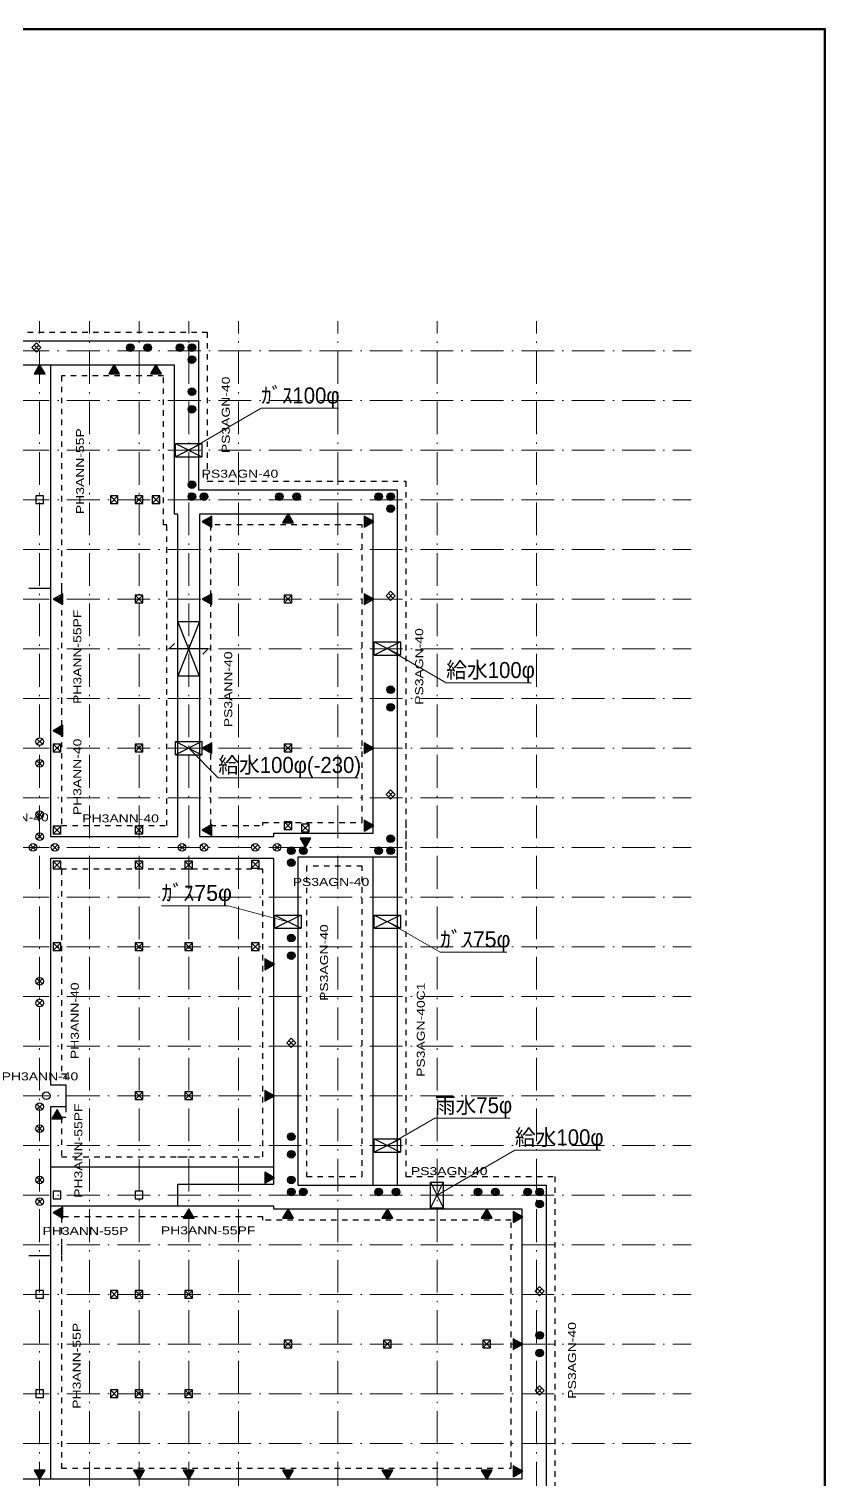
# Model space of a CAD drawing. Units: millimetres at full size, sheet at 1:50. Extents: x -14288 to 14412, y -10089 to 9986.
# Drawn here: x 7121 to 14412, y -3307 to 9986 of the extents above; entities that cross this region are included whole.
import ezdxf
from ezdxf.enums import TextEntityAlignment as Align

# ---------------------------------------------------------------- set-up
doc = ezdxf.new("R2010")
doc.units = ezdxf.units.MM
doc.header["$LTSCALE"] = 50
doc.linetypes.add('DASHED_DOTTED', pattern=[9.25, 6, -1.5, 0.25, -1.5])
doc.linetypes.add('USER2', pattern=[4, 1, -1, 1, -1])
for name, color, linetype, lineweight in [('2-1_スリーブ(ガス)', 84, 'Continuous', 30), ('2-2_スリーブ(給排水)', 1, 'Continuous', 30), ('2-8_図枠', 251, 'Continuous', 50), ('2-C_基礎躯体(最終伏図)', 251, 'Continuous', 30), ('3-0_文字(スリーブ)', 230, 'Continuous', 18), ('F-0', 9, 'DASHED_DOTTED', 18)]:
    doc.layers.add(name, color=color, linetype=linetype, lineweight=lineweight)
doc.styles.add('bigfont', font='')
doc.styles.add('HGｺﾞｼｯｸM', font='')
doc.styles.get('bigfont').set_extended_font_data('bigfont')
doc.styles.get('HGｺﾞｼｯｸM').set_extended_font_data('HGｺﾞｼｯｸM')

msp = doc.modelspace()

# ---------------------------------------------------------------- linework, layer by layer
at = {"layer": '2-1_スリーブ(ガス)'}
for p, q in [((8463.54, 6187.6), (8703.54, 6067.6)), ((8463.54, 6187.6), (8703.54, 6187.6)), ((8463.54, 6067.6), (8463.54, 6187.6)), ((8703.54, 6187.6), (8463.54, 6067.6)), ((8703.54, 6187.6), (8703.54, 6067.6)), ((8463.54, 6067.6), (8703.54, 6067.6)), ((9373.54, 1867.6), (9613.54, 1867.6)), ((9373.54, 1867.6), (9613.54, 1747.6)), ((9373.54, 1747.6), (9373.54, 1867.6)), ((9613.54, 1867.6), (9373.54, 1747.6)), ((9613.54, 1867.6), (9613.54, 1747.6)), ((10283.54, 1867.6), (10523.54, 1747.6)), ((10523.54, 1867.6), (10523.54, 1747.6)), ((9373.54, 1747.6), (9613.54, 1747.6))]:
    msp.add_line(p, q, dxfattribs=at)
for points in [[(10523.54, 1867.6), (10283.54, 1747.6), (10523.54, 1747.6)], [(10283.54, 1747.6), (10283.54, 1867.6), (10523.54, 1867.6)]]:
    msp.add_lwpolyline(points, dxfattribs=at)
at = {"layer": '2-2_スリーブ(給排水)'}
for p, q in [((10283.54, 4370.1), (10523.54, 4250.1)), ((10523.54, 4370.1), (10283.54, 4250.1)), ((10283.54, 4370.1), (10523.54, 4370.1)), ((10283.54, 4250.1), (10283.54, 4370.1)), ((10523.54, 4370.1), (10523.54, 4250.1)), ((10283.54, 4250.1), (10523.54, 4250.1)), ((8463.53, 3457.59), (8703.53, 3337.59)), ((8703.53, 3457.59), (8703.53, 3337.59)), ((8463.53, 3337.59), (8703.53, 3337.59)), ((10283.54, -302.4), (10283.54, -182.4)), ((10523.54, -182.4), (10283.54, -302.4)), ((10283.54, -182.4), (10523.54, -182.4)), ((10283.54, -182.4), (10523.54, -302.4)), ((10523.54, -182.4), (10523.54, -302.4)), ((10283.54, -302.4), (10523.54, -302.4)), ((10798.54, -577.4), (10918.54, -577.4)), ((10798.54, -817.4), (10918.54, -577.4)), ((10798.54, -577.4), (10918.54, -817.4)), ((10798.54, -817.4), (10798.54, -577.4)), ((10918.54, -817.4), (10918.54, -577.4)), ((10918.54, -817.4), (10798.54, -817.4))]:
    msp.add_line(p, q, dxfattribs=at)
msp.add_lwpolyline([(8463.53, 3337.59), (8463.53, 3457.59), (8703.53, 3457.59)], close=True, dxfattribs=at)
at = {"layer": '2-8_図枠'}
for points in [[(-14287.6, -10088.71), (14412.4, -10088.71), (14412.4, 9985.69), (-14287.6, 9985.69)], [(14412.4, -10088.71), (14412.4, 9985.69), (-14287.6, 9985.69), (-14287.6, -10088.71)]]:
    msp.add_lwpolyline(points, close=True, dxfattribs=at)
at = {"layer": '2-C_基礎躯体(最終伏図)', "linetype": 'USER2'}
for p, q in [((3408.54, 7207.6), (8753.54, 7207.6)), ((8753.54, 7207.6), (8753.54, 5842.6)), ((8353.54, 6807.6), (7418.54, 6807.6)), ((7418.54, 6807.6), (7418.54, 4762.6)), ((8353.54, 5442.6), (8353.54, 6807.6)), ((8753.54, 5842.6), (10573.54, 5842.6)), ((10573.54, 5842.6), (10573.54, 2317.6)), ((8383.54, 5442.6), (8353.54, 5442.6)), ((8383.54, 2687.6), (8383.54, 5442.6)), ((10173.54, 5442.6), (8783.54, 5442.6)), ((8783.54, 5442.6), (8783.54, 2687.6)), ((10173.54, 2717.6), (10173.54, 5442.6)), ((7418.54, 4862.6), (7418.54, 3752.6)), ((7418.54, 3952.6), (7418.54, 2687.6)), ((7418.54, 2687.6), (8383.54, 2687.6)), ((8783.54, 2687.6), (9263.54, 2687.6)), ((9263.54, 2717.6), (10173.54, 2717.6)), ((9263.54, 2687.6), (9263.54, 2717.6)), ((10573.54, 2717.6), (10573.54, -527.4)), ((9263.54, 2287.6), (7418.54, 2287.6)), ((7418.54, 2287.6), (7418.54, 412.6)), ((9263.54, -347.4), (9263.54, 2287.6)), ((10173.54, 2317.6), (9663.54, 2317.6)), ((9663.54, 2317.6), (9663.54, -527.4)), ((10173.54, -527.4), (10173.54, 2317.6)), ((7418.54, 412.6), (7458.54, 412.6)), ((7418.54, 12.6), (7418.54, -347.4)), ((7418.54, -347.4), (8583.54, -347.4)), ((8483.54, -347.4), (9263.54, -347.4)), ((9663.54, -527.4), (10173.54, -527.4)), ((8583.54, -897.4), (7418.54, -897.4)), ((7418.54, -897.4), (7418.54, -1252.4)), ((9263.54, -897.4), (8483.54, -897.4)), ((9263.54, -927.4), (9263.54, -897.4)), ((11538.54, -927.4), (9263.54, -927.4)), ((11538.54, -3197.4), (11538.54, -927.4)), ((7418.54, -1152.4), (7418.54, -3197.4)), ((7418.54, -3197.4), (11538.54, -3197.4))]:
    msp.add_line(p, q, dxfattribs=at)
at = {"layer": '2-C_基礎躯体(最終伏図)'}
for p, q in [((3488.53, 7127.6), (8673.53, 7127.6)), ((7146.32, 7067.81), (7188.32, 7109.81)), ((7188.32, 7025.38), (7146.32, 7067.38)), ((7167.53, 7046.6), (7209.53, 7088.6)), ((7209.53, 7046.6), (7167.53, 7088.6)), ((7230.75, 7067.81), (7188.75, 7109.81)), ((7188.75, 7025.38), (7230.75, 7067.38)), ((8673.53, 7127.6), (8673.53, 5762.6)), ((8453.53, 6907.6), (5498.53, 6907.6)), ((7171.95, 6825.99), (7233.18, 6887.23)), ((7183.19, 6851.37), (7228.01, 6896.19)), ((7186.09, 6825.99), (7238.36, 6878.26)), ((7200.23, 6825.99), (7243.53, 6869.29)), ((7202.51, 6884.84), (7222.83, 6905.16)), ((7214.38, 6825.99), (7248.71, 6860.33)), ((7228.52, 6825.99), (7253.89, 6851.36)), ((7242.66, 6825.99), (7259.06, 6842.4)), ((7256.8, 6825.99), (7264.24, 6833.43)), ((7318.53, 6907.6), (7318.53, 4862.6)), ((7854.45, 6825.99), (7915.68, 6887.23)), ((7865.69, 6851.37), (7910.51, 6896.19)), ((7868.59, 6825.99), (7920.86, 6878.26)), ((7882.73, 6825.99), (7926.03, 6869.29)), ((7885.01, 6884.84), (7905.33, 6905.16)), ((7896.88, 6825.99), (7931.21, 6860.33)), ((7911.02, 6825.99), (7936.39, 6851.36)), ((7925.16, 6825.99), (7941.56, 6842.4)), ((7939.3, 6825.99), (7946.74, 6833.43)), ((8236.95, 6825.99), (8298.18, 6887.23)), ((8248.19, 6851.37), (8293.01, 6896.19)), ((8251.09, 6825.99), (8303.36, 6878.26)), ((8265.23, 6825.99), (8308.53, 6869.29)), ((8267.51, 6884.84), (8287.83, 6905.16)), ((8279.38, 6825.99), (8313.71, 6860.33)), ((8293.52, 6825.99), (8318.89, 6851.36)), ((8307.66, 6825.99), (8324.06, 6842.4)), ((8321.8, 6825.99), (8329.24, 6833.43)), ((8453.53, 5542.6), (8453.53, 6907.6)), ((8673.53, 5762.6), (10493.53, 5762.6)), ((10493.53, 5762.6), (10493.53, 2397.6)), ((7866.03, 5637.6), (7936.03, 5707.6)), ((7936.03, 5637.6), (7866.03, 5707.6)), ((8093.53, 5637.6), (8163.53, 5707.6)), ((8163.53, 5637.6), (8093.53, 5707.6)), ((8248.53, 5637.6), (8318.53, 5707.6)), ((8318.53, 5637.6), (8248.53, 5707.6)), ((8483.53, 5542.6), (8453.53, 5542.6)), ((8483.53, 2587.6), (8483.53, 5542.6)), ((8683.53, 5542.6), (8683.53, 2587.6)), ((10273.53, 5542.6), (8683.53, 5542.6)), ((8715.97, 5468.3), (8736.29, 5488.62)), ((8724.94, 5463.12), (8769.76, 5507.94)), ((8733.9, 5457.95), (8795.14, 5519.18)), ((8742.87, 5452.77), (8795.14, 5505.04)), ((8751.84, 5447.6), (8795.14, 5490.9)), ((8760.8, 5442.42), (8795.14, 5476.75)), ((8769.77, 5437.24), (8795.14, 5462.61)), ((9446.95, 5460.99), (9508.18, 5522.23)), ((9458.19, 5486.37), (9503.01, 5531.19)), ((9461.09, 5460.99), (9513.36, 5513.26)), ((9475.23, 5460.99), (9518.53, 5504.29)), ((9477.51, 5519.84), (9497.83, 5540.16)), ((9489.38, 5460.99), (9523.71, 5495.33)), ((9503.52, 5460.99), (9528.89, 5486.36)), ((9517.66, 5460.99), (9534.06, 5477.4)), ((9531.8, 5460.99), (9539.24, 5468.43)), ((10191.93, 5510.86), (10199.37, 5518.3)), ((10191.93, 5496.72), (10208.34, 5513.12)), ((10191.93, 5482.58), (10217.3, 5507.95)), ((10191.93, 5468.44), (10226.27, 5502.77)), ((10191.93, 5454.29), (10235.23, 5497.6)), ((10191.93, 5440.15), (10244.2, 5492.42)), ((10191.93, 5426.01), (10253.17, 5487.24)), ((10217.31, 5437.25), (10262.13, 5482.07)), ((10250.78, 5456.57), (10271.1, 5476.89)), ((10273.53, 2617.6), (10273.53, 5542.6)), ((8778.73, 5432.07), (8795.14, 5448.47)), ((8787.7, 5426.89), (8795.14, 5434.33)), ((7118.53, 4862.6), (7318.53, 4862.6)), ((7318.53, 4862.6), (7318.53, 3752.6)), ((7359.94, 4753.12), (7404.76, 4797.94)), ((7368.9, 4747.95), (7430.14, 4809.18)), ((7377.87, 4742.77), (7430.14, 4795.04)), ((8093.53, 4727.6), (8163.53, 4797.6)), ((8163.53, 4727.6), (8093.53, 4797.6)), ((8724.94, 4753.12), (8769.76, 4797.94)), ((8733.9, 4747.95), (8795.14, 4809.18)), ((8742.87, 4742.77), (8795.14, 4795.04)), ((9458.53, 4727.6), (9528.53, 4797.6)), ((9528.53, 4727.6), (9458.53, 4797.6)), ((10191.93, 4800.86), (10199.37, 4808.3)), ((10191.93, 4786.72), (10208.34, 4803.12)), ((10191.93, 4772.58), (10217.3, 4797.95)), ((10191.93, 4758.44), (10226.27, 4792.77)), ((10191.93, 4744.29), (10235.23, 4787.6)), ((10391.32, 4792.81), (10433.32, 4834.81)), ((10433.32, 4750.38), (10391.32, 4792.38)), ((10412.53, 4771.6), (10454.53, 4813.6)), ((10454.53, 4771.6), (10412.53, 4813.6)), ((10475.75, 4792.81), (10433.75, 4834.81)), ((10433.75, 4750.38), (10475.75, 4792.38)), ((7350.97, 4758.3), (7371.29, 4778.62)), ((7386.84, 4737.6), (7430.14, 4780.9)), ((7395.8, 4732.42), (7430.14, 4766.75)), ((7404.77, 4727.24), (7430.14, 4752.61)), ((7413.73, 4722.07), (7430.14, 4738.47)), ((7422.7, 4716.89), (7430.14, 4724.33)), ((8715.97, 4758.3), (8736.29, 4778.62)), ((8751.84, 4737.6), (8795.14, 4780.9)), ((8760.8, 4732.42), (8795.14, 4766.75)), ((8769.77, 4727.24), (8795.14, 4752.61)), ((8778.73, 4722.07), (8795.14, 4738.47)), ((8787.7, 4716.89), (8795.14, 4724.33)), ((10191.93, 4730.15), (10244.2, 4782.42)), ((10191.93, 4716.01), (10253.17, 4777.24)), ((10217.31, 4727.25), (10262.13, 4772.07)), ((10250.78, 4746.57), (10271.1, 4766.89)), ((8683.53, 4057.6), (8483.53, 4557.6)), ((8683.53, 4557.6), (8483.53, 4057.59)), ((8483.53, 4557.6), (8683.53, 4557.6)), ((8483.53, 4057.6), (8483.53, 4557.6)), ((8683.53, 4557.6), (8683.53, 4057.6)), ((8403.53, 4307.6), (8453.53, 4357.6)), ((8763.53, 4307.6), (8403.53, 4307.6)), ((8763.53, 4307.6), (8713.53, 4257.6)), ((8683.53, 4057.6), (8483.53, 4057.6)), ((7318.53, 3952.6), (7318.53, 2587.6)), ((7359.94, 3548.12), (7404.76, 3592.94)), ((7368.9, 3542.95), (7430.14, 3604.18)), ((7377.87, 3537.77), (7430.14, 3590.04)), ((7193.79, 3432.85), (7243.28, 3482.34)), ((7243.28, 3432.85), (7193.79, 3482.34)), ((7350.97, 3553.3), (7371.29, 3573.62)), ((7386.84, 3532.6), (7430.14, 3575.9)), ((7395.8, 3527.42), (7430.14, 3561.75)), ((7404.77, 3522.24), (7430.14, 3547.61)), ((7413.73, 3517.07), (7430.14, 3533.47)), ((7422.7, 3511.89), (7430.14, 3519.33)), ((7343.53, 3362.6), (7413.53, 3432.6)), ((7413.53, 3362.6), (7343.53, 3432.6)), ((8093.53, 3362.6), (8163.53, 3432.6)), ((8163.53, 3362.6), (8093.53, 3432.6)), ((8715.97, 3393.3), (8736.29, 3413.62)), ((8724.94, 3388.12), (8769.76, 3432.94)), ((8733.9, 3382.95), (8795.14, 3444.18)), ((8742.87, 3377.77), (8795.14, 3430.04)), ((8751.84, 3372.6), (8795.14, 3415.9)), ((8760.8, 3367.42), (8795.14, 3401.75)), ((8769.77, 3362.24), (8795.14, 3387.61)), ((8778.73, 3357.07), (8795.14, 3373.47)), ((8787.7, 3351.89), (8795.14, 3359.33)), ((9458.53, 3362.6), (9528.53, 3432.6)), ((9528.53, 3362.6), (9458.53, 3432.6)), ((10191.93, 3435.86), (10199.37, 3443.3)), ((10191.93, 3421.72), (10208.34, 3438.12)), ((10191.93, 3407.58), (10217.3, 3432.95)), ((10191.93, 3393.44), (10226.27, 3427.77)), ((10191.93, 3379.29), (10235.23, 3422.6)), ((10191.93, 3365.15), (10244.2, 3417.42)), ((10191.93, 3351.01), (10253.17, 3412.24)), ((10217.31, 3362.25), (10262.13, 3407.07)), ((10250.78, 3381.57), (10271.1, 3401.89)), ((7193.79, 3232.85), (7243.28, 3282.34)), ((7243.28, 3232.85), (7193.79, 3282.34)), ((10391.32, 2972.81), (10433.32, 3014.81)), ((10433.32, 2930.38), (10391.32, 2972.38)), ((10412.53, 2951.6), (10454.53, 2993.6)), ((10454.53, 2951.6), (10412.53, 2993.6)), ((10475.75, 2972.81), (10433.75, 3014.81)), ((10433.75, 2930.38), (10475.75, 2972.38)), ((7193.79, 2762.85), (7243.28, 2812.34)), ((7243.28, 2762.85), (7193.79, 2812.34)), ((7343.53, 2612.6), (7413.53, 2682.6)), ((7413.53, 2612.6), (7343.53, 2682.6)), ((8093.53, 2612.6), (8163.53, 2682.6)), ((8163.53, 2612.6), (8093.53, 2682.6)), ((8715.97, 2643.3), (8736.29, 2663.62)), ((8724.94, 2638.12), (8769.76, 2682.94)), ((8733.9, 2632.95), (8795.14, 2694.18)), ((8742.87, 2627.77), (8795.14, 2680.04)), ((8751.84, 2622.6), (8795.14, 2665.9)), ((9458.53, 2652.6), (9528.53, 2722.6)), ((9528.53, 2652.6), (9458.53, 2722.6)), ((9618.53, 2630.1), (9688.53, 2700.1)), ((9688.53, 2630.1), (9618.53, 2700.1)), ((10191.93, 2725.86), (10199.37, 2733.3)), ((10191.93, 2711.72), (10208.34, 2728.12)), ((10191.93, 2697.58), (10217.3, 2722.95)), ((10191.93, 2683.44), (10226.27, 2717.77)), ((10191.93, 2669.29), (10235.23, 2712.6)), ((10191.93, 2655.15), (10244.2, 2707.42)), ((10191.93, 2641.01), (10253.17, 2702.24)), ((10217.31, 2652.25), (10262.13, 2697.07)), ((10250.78, 2671.57), (10271.1, 2691.89)), ((7193.79, 2562.85), (7243.28, 2612.34)), ((7243.28, 2562.85), (7193.79, 2612.34)), ((7318.53, 2587.6), (8483.53, 2587.6)), ((8683.53, 2587.6), (9363.53, 2587.6)), ((8760.8, 2617.42), (8795.14, 2651.75)), ((8769.77, 2612.24), (8795.14, 2637.61)), ((8778.73, 2607.07), (8795.14, 2623.47)), ((8787.7, 2601.89), (8795.14, 2609.33)), ((9363.53, 2587.6), (9363.53, 2617.6)), ((9363.53, 2617.6), (10273.53, 2617.6)), ((9607.83, 2566.76), (9615.27, 2574.2)), ((9613.01, 2557.79), (9629.41, 2574.2)), ((9618.18, 2548.83), (9643.55, 2574.2)), ((9623.36, 2539.86), (9657.69, 2574.2)), ((9628.53, 2530.9), (9671.84, 2574.2)), ((9633.71, 2521.93), (9685.98, 2574.2)), ((9638.89, 2512.97), (9700.12, 2574.2)), ((9644.06, 2504), (9688.88, 2548.82)), ((7133.79, 2462.85), (7183.28, 2512.34)), ((7183.28, 2462.85), (7133.79, 2512.34)), ((7333.79, 2462.85), (7383.28, 2512.34)), ((7383.28, 2462.85), (7333.79, 2512.34)), ((8498.79, 2462.85), (8548.28, 2512.34)), ((8548.28, 2462.85), (8498.79, 2512.34)), ((8698.79, 2462.85), (8748.28, 2512.34)), ((8748.28, 2462.85), (8698.79, 2512.34)), ((9168.79, 2462.85), (9218.28, 2512.34)), ((9218.28, 2462.85), (9168.79, 2512.34)), ((9368.79, 2462.85), (9418.28, 2512.34)), ((9418.28, 2462.85), (9368.79, 2512.34)), ((9583.53, 2397.6), (9583.53, -607.4)), ((10493.53, 2397.6), (9583.53, 2397.6)), ((9649.24, 2495.03), (9669.56, 2515.36)), ((10273.53, -607.4), (10273.53, 2397.6)), ((10493.53, 2397.6), (10493.53, -607.4)), ((7318.53, 2387.6), (7318.53, 312.6)), ((9363.53, 2387.6), (7318.53, 2387.6)), ((7343.53, 2292.6), (7413.53, 2362.6)), ((7413.53, 2292.6), (7343.53, 2362.6)), ((8093.53, 2292.6), (8163.53, 2362.6)), ((8163.53, 2292.6), (8093.53, 2362.6)), ((8548.53, 2292.6), (8618.53, 2362.6)), ((8618.53, 2292.6), (8548.53, 2362.6)), ((9158.53, 2296.83), (9228.53, 2366.83)), ((9228.53, 2296.83), (9158.53, 2366.83)), ((9363.53, -597.4), (9363.53, 2387.6)), ((7343.53, 1542.6), (7413.53, 1612.6)), ((7413.53, 1542.6), (7343.53, 1612.6)), ((8093.53, 1542.6), (8163.53, 1612.6)), ((8163.53, 1542.6), (8093.53, 1612.6)), ((8548.53, 1542.6), (8618.53, 1612.6)), ((8618.53, 1542.6), (8548.53, 1612.6)), ((9158.53, 1542.6), (9228.53, 1612.6)), ((9228.53, 1542.6), (9158.53, 1612.6)), ((9281.93, 1455.86), (9289.37, 1463.3)), ((9281.93, 1441.72), (9298.34, 1458.12)), ((9281.93, 1427.58), (9307.3, 1452.95)), ((9281.93, 1413.44), (9316.27, 1447.77)), ((9281.93, 1399.29), (9325.23, 1442.6)), ((9281.93, 1385.15), (9334.2, 1437.42)), ((9281.93, 1371.01), (9343.17, 1432.24)), ((9307.31, 1382.25), (9352.13, 1427.07)), ((9340.78, 1401.57), (9361.1, 1421.89)), ((7193.79, 1237.85), (7243.28, 1287.34)), ((7243.28, 1237.85), (7193.79, 1287.34)), ((7193.79, 1037.85), (7243.28, 1087.34)), ((7243.28, 1037.85), (7193.79, 1087.34)), ((9481.32, 697.81), (9523.32, 739.81)), ((9523.32, 655.38), (9481.32, 697.38)), ((9502.53, 676.6), (9544.53, 718.6)), ((9544.53, 676.6), (9502.53, 718.6)), ((9565.75, 697.81), (9523.75, 739.81)), ((9523.75, 655.38), (9565.75, 697.38)), ((7318.53, 312.6), (7458.53, 312.6)), ((7458.53, 312.6), (7458.53, 112.6)), ((7193.79, 87.85), (7243.28, 137.34)), ((7243.28, 87.85), (7193.79, 137.34)), ((8093.53, 177.6), (8163.53, 247.6)), ((8163.53, 177.6), (8093.53, 247.6)), ((8548.53, 177.6), (8618.53, 247.6)), ((8618.53, 177.6), (8548.53, 247.6)), ((9281.93, 250.86), (9289.37, 258.3)), ((9281.93, 236.72), (9298.34, 253.12)), ((9281.93, 222.58), (9307.3, 247.95)), ((9281.93, 208.44), (9316.27, 242.77)), ((9281.93, 194.29), (9325.23, 237.6)), ((9281.93, 180.15), (9334.2, 232.42)), ((9281.93, 166.01), (9343.17, 227.24)), ((9307.31, 177.25), (9352.13, 222.07)), ((9340.78, 196.57), (9361.1, 216.89)), ((7458.53, 112.6), (7318.53, 112.6)), ((7318.53, 112.6), (7318.53, -1252.4)), ((7331.95, 0.99), (7393.18, 62.23)), ((7343.19, 26.37), (7388.01, 71.19)), ((7346.09, 0.99), (7398.36, 53.26)), ((7360.23, 0.99), (7403.53, 44.29)), ((7362.51, 59.84), (7382.83, 80.16)), ((7374.38, 0.99), (7408.71, 35.33)), ((7388.52, 0.99), (7413.89, 26.36)), ((7402.66, 0.99), (7419.06, 17.4)), ((7416.8, 0.99), (7424.24, 8.43)), ((7193.79, -112.15), (7243.28, -62.66)), ((7243.28, -112.15), (7193.79, -62.66)), ((7318.53, -437.4), (8583.53, -437.4)), ((8483.53, -437.4), (9363.53, -437.4)), ((9281.93, -499.14), (9289.37, -491.7)), ((9281.93, -513.28), (9298.34, -496.88)), ((9281.93, -527.42), (9307.3, -502.05)), ((9281.93, -541.56), (9316.27, -507.23)), ((9281.93, -555.71), (9325.23, -512.4)), ((9281.93, -569.85), (9334.2, -517.58)), ((9281.93, -583.99), (9343.17, -522.76)), ((9307.31, -572.75), (9352.13, -527.93)), ((7193.79, -582.15), (7243.28, -532.66)), ((7243.28, -582.15), (7193.79, -532.66)), ((8483.53, -597.4), (9363.53, -597.4)), ((8483.53, -797.4), (8483.53, -597.4)), ((9340.78, -553.43), (9361.1, -533.11)), ((9583.53, -607.4), (11858.53, -607.4)), ((11858.53, -607.4), (11858.53, -3517.4)), ((7193.79, -782.15), (7243.28, -732.66)), ((7243.28, -782.15), (7193.79, -732.66)), ((8483.53, -797.4), (7318.53, -797.4)), ((9363.53, -797.4), (8483.53, -797.4)), ((9363.53, -827.4), (9363.53, -797.4)), ((7350.97, -861.7), (7371.29, -841.38)), ((7359.94, -866.88), (7404.76, -822.06)), ((7368.9, -872.05), (7430.14, -810.82)), ((7377.87, -877.23), (7430.14, -824.96)), ((7386.84, -882.4), (7430.14, -839.1)), ((7395.8, -887.58), (7430.14, -853.25)), ((7404.77, -892.76), (7430.14, -867.39)), ((7413.73, -897.93), (7430.14, -881.53)), ((7422.7, -903.11), (7430.14, -895.67)), ((8536.95, -909.01), (8598.18, -847.77)), ((8548.19, -883.63), (8593.01, -838.81)), ((8551.09, -909.01), (8603.36, -856.74)), ((8565.23, -909.01), (8608.53, -865.71)), ((8567.51, -850.16), (8587.83, -829.84)), ((8579.38, -909.01), (8613.71, -874.67)), ((8593.52, -909.01), (8618.89, -883.64)), ((8607.66, -909.01), (8624.06, -892.6)), ((8621.8, -909.01), (8629.24, -901.57)), ((11638.53, -827.4), (9363.53, -827.4)), ((9446.95, -909.01), (9508.18, -847.77)), ((9458.19, -883.63), (9503.01, -838.81)), ((9461.09, -909.01), (9513.36, -856.74)), ((9475.23, -909.01), (9518.53, -865.71)), ((9477.51, -850.16), (9497.83, -829.84)), ((9489.38, -909.01), (9523.71, -874.67)), ((9503.52, -909.01), (9528.89, -883.64)), ((9517.66, -909.01), (9534.06, -892.6)), ((9531.8, -909.01), (9539.24, -901.57)), ((10356.95, -909.01), (10418.18, -847.77)), ((10368.19, -883.63), (10413.01, -838.81)), ((10371.09, -909.01), (10423.36, -856.74)), ((10385.23, -909.01), (10428.53, -865.71)), ((10387.51, -850.16), (10407.83, -829.84)), ((10399.38, -909.01), (10433.71, -874.67)), ((10413.52, -909.01), (10438.89, -883.64)), ((10427.66, -909.01), (10444.06, -892.6)), ((10441.8, -909.01), (10449.24, -901.57)), ((11266.95, -909.01), (11328.18, -847.77)), ((11278.19, -883.63), (11323.01, -838.81)), ((11281.09, -909.01), (11333.36, -856.74)), ((11295.23, -909.01), (11338.53, -865.71)), ((11297.51, -850.16), (11317.83, -829.84)), ((11309.38, -909.01), (11343.71, -874.67)), ((11323.52, -909.01), (11348.89, -883.64)), ((11337.66, -909.01), (11354.06, -892.6)), ((11351.8, -909.01), (11359.24, -901.57)), ((11556.93, -859.14), (11564.37, -851.7)), ((11556.93, -873.28), (11573.34, -856.88)), ((11556.93, -887.42), (11582.3, -862.05)), ((11556.93, -901.56), (11591.27, -867.23)), ((11556.93, -915.71), (11600.23, -872.4)), ((11556.93, -929.85), (11609.2, -877.58)), ((11556.93, -943.99), (11618.17, -882.76)), ((11582.31, -932.75), (11627.13, -887.93)), ((11615.78, -913.43), (11636.1, -893.11)), ((11638.53, -3297.4), (11638.53, -827.4)), ((7318.53, -1252.4), (7118.53, -1252.4)), ((7318.53, -1252.4), (7318.53, -3297.4)), ((7866.03, -1642.4), (7936.03, -1572.4)), ((7936.03, -1642.4), (7866.03, -1572.4)), ((8093.53, -1642.4), (8163.53, -1572.4)), ((8163.53, -1642.4), (8093.53, -1572.4)), ((8548.53, -1642.4), (8618.53, -1572.4)), ((8618.53, -1642.4), (8548.53, -1572.4)), ((11756.32, -1577.19), (11798.32, -1535.19)), ((11798.32, -1619.62), (11756.32, -1577.62)), ((11777.53, -1598.4), (11819.53, -1556.4)), ((11819.53, -1598.4), (11777.53, -1556.4)), ((11840.75, -1577.19), (11798.75, -1535.19)), ((11798.75, -1619.62), (11840.75, -1577.62)), ((9458.53, -2097.4), (9528.53, -2027.4)), ((9528.53, -2097.4), (9458.53, -2027.4)), ((10368.53, -2097.4), (10438.53, -2027.4)), ((10438.53, -2097.4), (10368.53, -2027.4)), ((11278.53, -2097.4), (11348.53, -2027.4)), ((11348.53, -2097.4), (11278.53, -2027.4)), ((11556.93, -2024.14), (11564.37, -2016.7)), ((11556.93, -2038.28), (11573.34, -2021.88)), ((11556.93, -2052.42), (11582.3, -2027.05)), ((11556.93, -2066.56), (11591.27, -2032.23)), ((11556.93, -2080.71), (11600.23, -2037.4)), ((11556.93, -2094.85), (11609.2, -2042.58)), ((11556.93, -2108.99), (11618.17, -2047.76)), ((11582.31, -2097.75), (11627.13, -2052.93)), ((11615.78, -2078.43), (11636.1, -2058.11)), ((7866.03, -2552.4), (7936.03, -2482.4)), ((7936.03, -2552.4), (7866.03, -2482.4)), ((8093.53, -2552.4), (8163.53, -2482.4)), ((8163.53, -2552.4), (8093.53, -2482.4)), ((8548.53, -2552.4), (8618.53, -2482.4)), ((8618.53, -2552.4), (8548.53, -2482.4)), ((11756.32, -2487.19), (11798.32, -2445.19)), ((11798.32, -2529.62), (11756.32, -2487.62)), ((11777.53, -2508.4), (11819.53, -2466.4)), ((11819.53, -2508.4), (11777.53, -2466.4)), ((11840.75, -2487.19), (11798.75, -2445.19)), ((11798.75, -2529.62), (11840.75, -2487.62)), ((11556.93, -3189.14), (11564.37, -3181.7)), ((11556.93, -3203.28), (11573.34, -3186.88)), ((2313.53, -3297.4), (11638.53, -3297.4)), ((7172.83, -3223.24), (7180.27, -3215.8)), ((7178.01, -3232.21), (7194.41, -3215.8)), ((7183.18, -3241.17), (7208.55, -3215.8)), ((7188.36, -3250.14), (7222.69, -3215.8)), ((7193.53, -3259.1), (7236.84, -3215.8)), ((7198.71, -3268.07), (7250.98, -3215.8)), ((7203.89, -3277.03), (7265.12, -3215.8)), ((7209.06, -3286), (7253.88, -3241.18)), ((7214.24, -3294.97), (7234.56, -3274.64)), ((8082.83, -3223.24), (8090.27, -3215.8)), ((8088.01, -3232.21), (8104.41, -3215.8)), ((8093.18, -3241.17), (8118.55, -3215.8)), ((8098.36, -3250.14), (8132.69, -3215.8)), ((8103.53, -3259.1), (8146.84, -3215.8)), ((8108.71, -3268.07), (8160.98, -3215.8)), ((8113.89, -3277.03), (8175.12, -3215.8)), ((8119.06, -3286), (8163.88, -3241.18)), ((8124.24, -3294.97), (8144.56, -3274.64)), ((8537.83, -3223.24), (8545.27, -3215.8)), ((8543.01, -3232.21), (8559.41, -3215.8)), ((8548.18, -3241.17), (8573.55, -3215.8)), ((8553.36, -3250.14), (8587.69, -3215.8)), ((8558.53, -3259.1), (8601.84, -3215.8)), ((8563.71, -3268.07), (8615.98, -3215.8)), ((8568.89, -3277.03), (8630.12, -3215.8)), ((8574.06, -3286), (8618.88, -3241.18)), ((8579.24, -3294.97), (8599.56, -3274.64)), ((9447.83, -3223.24), (9455.27, -3215.8)), ((9453.01, -3232.21), (9469.41, -3215.8)), ((9458.18, -3241.17), (9483.55, -3215.8)), ((9463.36, -3250.14), (9497.69, -3215.8)), ((9468.53, -3259.1), (9511.84, -3215.8)), ((9473.71, -3268.07), (9525.98, -3215.8)), ((9478.89, -3277.03), (9540.12, -3215.8)), ((9484.06, -3286), (9528.88, -3241.18)), ((9489.24, -3294.97), (9509.56, -3274.64)), ((10357.83, -3223.24), (10365.27, -3215.8)), ((10363.01, -3232.21), (10379.41, -3215.8)), ((10368.18, -3241.17), (10393.55, -3215.8)), ((10373.36, -3250.14), (10407.69, -3215.8)), ((10378.53, -3259.1), (10421.84, -3215.8)), ((10383.71, -3268.07), (10435.98, -3215.8)), ((10388.89, -3277.03), (10450.12, -3215.8)), ((10394.06, -3286), (10438.88, -3241.18)), ((10399.24, -3294.97), (10419.56, -3274.64)), ((11267.83, -3223.24), (11275.27, -3215.8)), ((11273.01, -3232.21), (11289.41, -3215.8)), ((11278.18, -3241.17), (11303.55, -3215.8)), ((11283.36, -3250.14), (11317.69, -3215.8)), ((11288.53, -3259.1), (11331.84, -3215.8)), ((11293.71, -3268.07), (11345.98, -3215.8)), ((11298.89, -3277.03), (11360.12, -3215.8)), ((11304.06, -3286), (11348.88, -3241.18)), ((11309.24, -3294.97), (11329.56, -3274.64)), ((11556.93, -3217.42), (11582.3, -3192.05)), ((11556.93, -3231.56), (11591.27, -3197.23)), ((11556.93, -3245.71), (11600.23, -3202.4)), ((11556.93, -3259.85), (11609.2, -3207.58)), ((11556.93, -3273.99), (11618.17, -3212.76)), ((11582.31, -3262.75), (11627.13, -3217.93)), ((11615.78, -3243.43), (11636.1, -3223.11))]:
    msp.add_line(p, q, dxfattribs=at)
for points in [[(7218.53, 6912.6), (7168.53, 6825.99), (7268.53, 6825.99)], [(7901.03, 6912.6), (7851.03, 6825.99), (7951.03, 6825.99)], [(8283.53, 6912.6), (8233.53, 6825.99), (8333.53, 6825.99)], [(7183.53, 5637.6), (7253.53, 5637.6), (7253.53, 5707.6), (7183.53, 5707.6)], [(7866.03, 5637.6), (7936.03, 5637.6), (7936.03, 5707.6), (7866.03, 5707.6)], [(8093.53, 5637.6), (8163.53, 5637.6), (8163.53, 5707.6), (8093.53, 5707.6)], [(8248.53, 5637.6), (8318.53, 5637.6), (8318.53, 5707.6), (8248.53, 5707.6)], [(8708.53, 5472.6), (8795.14, 5422.6), (8795.14, 5522.6)], [(9493.53, 5547.6), (9443.53, 5460.99), (9543.53, 5460.99)], [(10278.53, 5472.6), (10191.93, 5522.6), (10191.93, 5422.6)], [(7343.53, 4762.6), (7430.14, 4712.6), (7430.14, 4812.6)], [(8093.53, 4727.6), (8163.53, 4727.6), (8163.53, 4797.6), (8093.53, 4797.6)], [(8708.53, 4762.6), (8795.14, 4712.6), (8795.14, 4812.6)], [(9458.53, 4727.6), (9528.53, 4727.6), (9528.53, 4797.6), (9458.53, 4797.6)], [(10278.53, 4762.6), (10191.93, 4812.6), (10191.93, 4712.6)], [(7343.53, 3557.6), (7430.14, 3507.6), (7430.14, 3607.6)], [(7343.53, 3362.6), (7413.53, 3362.6), (7413.53, 3432.6), (7343.53, 3432.6)], [(8093.53, 3362.6), (8163.53, 3362.6), (8163.53, 3432.6), (8093.53, 3432.6)], [(8708.53, 3397.6), (8795.14, 3347.6), (8795.14, 3447.6)], [(9458.53, 3362.6), (9528.53, 3362.6), (9528.53, 3432.6), (9458.53, 3432.6)], [(10278.53, 3397.6), (10191.93, 3447.6), (10191.93, 3347.6)], [(7343.53, 2612.6), (7413.53, 2612.6), (7413.53, 2682.6), (7343.53, 2682.6)], [(8093.53, 2612.6), (8163.53, 2612.6), (8163.53, 2682.6), (8093.53, 2682.6)], [(8708.53, 2647.6), (8795.14, 2597.6), (8795.14, 2697.6)], [(9458.53, 2652.6), (9528.53, 2652.6), (9528.53, 2722.6), (9458.53, 2722.6)], [(9618.53, 2630.1), (9688.53, 2630.1), (9688.53, 2700.1), (9618.53, 2700.1)], [(10278.53, 2687.6), (10191.93, 2737.6), (10191.93, 2637.6)], [(9653.53, 2487.6), (9703.53, 2574.2), (9603.53, 2574.2)], [(7343.53, 2292.6), (7413.53, 2292.6), (7413.53, 2362.6), (7343.53, 2362.6)], [(8093.53, 2292.6), (8163.53, 2292.6), (8163.53, 2362.6), (8093.53, 2362.6)], [(8548.53, 2292.6), (8618.53, 2292.6), (8618.53, 2362.6), (8548.53, 2362.6)], [(9158.53, 2296.83), (9228.53, 2296.83), (9228.53, 2366.83), (9158.53, 2366.83)], [(7343.53, 1542.6), (7413.53, 1542.6), (7413.53, 1612.6), (7343.53, 1612.6)], [(8093.53, 1542.6), (8163.53, 1542.6), (8163.53, 1612.6), (8093.53, 1612.6)], [(8548.53, 1542.6), (8618.53, 1542.6), (8618.53, 1612.6), (8548.53, 1612.6)], [(9158.53, 1542.6), (9228.53, 1542.6), (9228.53, 1612.6), (9158.53, 1612.6)], [(9368.53, 1417.6), (9281.93, 1467.6), (9281.93, 1367.6)], [(8093.53, 177.6), (8163.53, 177.6), (8163.53, 247.6), (8093.53, 247.6)], [(8548.53, 177.6), (8618.53, 177.6), (8618.53, 247.6), (8548.53, 247.6)], [(9368.53, 212.6), (9281.93, 262.6), (9281.93, 162.6)], [(7378.53, 87.6), (7328.53, 0.99), (7428.53, 0.99)], [(9368.53, -537.4), (9281.93, -487.4), (9281.93, -587.4)], [(7343.53, -732.4), (7413.53, -732.4), (7413.53, -662.4), (7343.53, -662.4)], [(8093.53, -732.4), (8163.53, -732.4), (8163.53, -662.4), (8093.53, -662.4)], [(7343.53, -857.4), (7430.14, -907.4), (7430.14, -807.4)], [(8583.53, -822.4), (8533.53, -909.01), (8633.53, -909.01)], [(9493.53, -822.4), (9443.53, -909.01), (9543.53, -909.01)], [(10403.53, -822.4), (10353.53, -909.01), (10453.53, -909.01)], [(11313.53, -822.4), (11263.53, -909.01), (11363.53, -909.01)], [(11643.53, -897.4), (11556.93, -847.4), (11556.93, -947.4)], [(7183.53, -1642.4), (7253.53, -1642.4), (7253.53, -1572.4), (7183.53, -1572.4)], [(7866.03, -1642.4), (7936.03, -1642.4), (7936.03, -1572.4), (7866.03, -1572.4)], [(8093.53, -1642.4), (8163.53, -1642.4), (8163.53, -1572.4), (8093.53, -1572.4)], [(8548.53, -1642.4), (8618.53, -1642.4), (8618.53, -1572.4), (8548.53, -1572.4)], [(9458.53, -2097.4), (9528.53, -2097.4), (9528.53, -2027.4), (9458.53, -2027.4)], [(10368.53, -2097.4), (10438.53, -2097.4), (10438.53, -2027.4), (10368.53, -2027.4)], [(11278.53, -2097.4), (11348.53, -2097.4), (11348.53, -2027.4), (11278.53, -2027.4)], [(11643.53, -2062.4), (11556.93, -2012.4), (11556.93, -2112.4)], [(7183.53, -2552.4), (7253.53, -2552.4), (7253.53, -2482.4), (7183.53, -2482.4)], [(7866.03, -2552.4), (7936.03, -2552.4), (7936.03, -2482.4), (7866.03, -2482.4)], [(8093.53, -2552.4), (8163.53, -2552.4), (8163.53, -2482.4), (8093.53, -2482.4)], [(8548.53, -2552.4), (8618.53, -2552.4), (8618.53, -2482.4), (8548.53, -2482.4)], [(11643.53, -3227.4), (11556.93, -3177.4), (11556.93, -3277.4)], [(7218.53, -3302.4), (7268.53, -3215.8), (7168.53, -3215.8)], [(8128.53, -3302.4), (8178.53, -3215.8), (8078.53, -3215.8)], [(8583.53, -3302.4), (8633.53, -3215.8), (8533.53, -3215.8)], [(9493.53, -3302.4), (9543.53, -3215.8), (9443.53, -3215.8)], [(10403.53, -3302.4), (10453.53, -3215.8), (10353.53, -3215.8)], [(11313.53, -3302.4), (11363.53, -3215.8), (11263.53, -3215.8)]]:
    msp.add_lwpolyline(points, close=True, dxfattribs=at)
at = {"layer": '2-C_基礎躯体(最終伏図)', "linetype": 'USER2'}
for points in [[(7458.54, 412.6), (7458.54, 12.6), (7418.54, 12.6)], [(10573.54, -527.4), (11938.54, -527.4), (11938.54, -3597.4)]]:
    msp.add_lwpolyline(points, dxfattribs=at)
at = {"layer": '2-C_基礎躯体(最終伏図)'}
for centre, radius in [((8048.53, 7067.6), 35), ((8048.53, 7067.6), 25), ((8048.53, 7067.6), 15), ((8048.53, 7067.6), 5), ((8208.53, 7067.6), 35), ((8208.53, 7067.6), 25), ((8208.53, 7067.6), 15), ((8208.53, 7067.6), 5), ((8503.53, 7067.6), 35), ((8503.53, 7067.6), 25), ((8503.53, 7067.6), 15), ((8503.53, 7067.6), 5), ((8613.53, 7067.6), 35), ((8613.53, 7067.6), 25), ((8613.53, 7067.6), 15), ((8613.53, 7067.6), 5), ((8613.53, 6957.6), 35), ((8613.53, 6957.6), 25), ((8613.53, 6957.6), 15), ((8613.53, 6957.6), 5), ((8613.53, 6662.6), 35), ((8613.53, 6662.6), 25), ((8613.53, 6662.6), 15), ((8613.53, 6662.6), 5), ((8613.53, 6502.6), 35), ((8613.53, 6502.6), 25), ((8613.53, 6502.6), 15), ((8613.53, 6502.6), 5), ((8613.53, 5812.6), 35), ((8613.53, 5702.6), 35), ((8613.53, 5812.6), 25), ((8613.53, 5702.6), 25), ((8613.53, 5812.6), 15), ((8613.53, 5702.6), 15), ((8613.53, 5812.6), 5), ((8723.53, 5702.6), 35), ((8723.53, 5702.6), 25), ((8723.53, 5702.6), 15), ((9413.53, 5702.6), 35), ((9413.53, 5702.6), 25), ((9413.53, 5702.6), 15), ((9573.53, 5702.6), 35), ((9573.53, 5702.6), 25), ((9573.53, 5702.6), 15), ((10323.53, 5702.6), 35), ((10323.53, 5702.6), 25), ((10323.53, 5702.6), 15), ((10433.53, 5702.6), 35), ((10433.53, 5702.6), 25), ((10433.53, 5702.6), 15), ((8613.53, 5702.6), 5), ((8723.53, 5702.6), 5), ((9413.53, 5702.6), 5), ((9573.53, 5702.6), 5), ((10323.53, 5702.6), 5), ((10433.53, 5592.6), 35), ((10433.53, 5592.6), 25), ((10433.53, 5592.6), 15), ((10433.53, 5702.6), 5), ((10433.53, 5592.6), 5), ((10433.53, 3932.6), 35), ((10433.53, 3932.6), 25), ((10433.53, 3932.6), 15), ((10433.53, 3932.6), 5), ((10433.53, 3772.6), 35), ((10433.53, 3772.6), 25), ((10433.53, 3772.6), 15), ((10433.53, 3772.6), 5), ((7218.53, 3457.6), 35), ((7218.53, 3257.6), 35), ((7218.53, 2787.6), 35), ((7218.53, 2587.6), 35), ((10433.53, 2567.6), 35), ((10433.53, 2567.6), 25), ((10433.53, 2567.6), 15), ((10433.53, 2567.6), 5), ((7158.53, 2487.6), 35), ((7358.53, 2487.6), 35), ((8523.53, 2487.6), 35), ((8723.53, 2487.6), 35), ((9193.53, 2487.6), 35), ((9393.53, 2487.6), 35), ((9523.53, 2457.6), 35), ((9523.53, 2457.6), 25), ((9523.53, 2457.6), 15), ((9523.53, 2457.6), 5), ((9633.53, 2457.6), 35), ((9633.53, 2457.6), 25), ((9633.53, 2457.6), 15), ((9633.53, 2457.6), 5), ((10323.53, 2457.6), 35), ((10323.53, 2457.6), 25), ((10323.53, 2457.6), 15), ((10323.53, 2457.6), 5), ((10433.53, 2457.6), 35), ((10433.53, 2457.6), 25), ((10433.53, 2457.6), 15), ((10433.53, 2457.6), 5), ((9523.53, 2347.6), 35), ((9523.53, 2347.6), 25), ((9523.53, 2347.6), 15), ((9523.53, 2347.6), 5), ((9523.53, 1657.6), 35), ((9523.53, 1657.6), 25), ((9523.53, 1657.6), 15), ((9523.53, 1657.6), 5), ((9523.53, 1497.6), 35), ((9523.53, 1497.6), 25), ((9523.53, 1497.6), 15), ((9523.53, 1497.6), 5), ((7218.53, 1262.6), 35), ((7218.53, 1062.6), 35), ((7218.53, 112.6), 35), ((7278.53, 212.6), 35), ((7218.53, -87.4), 35), ((9523.53, -162.4), 35), ((9523.53, -162.4), 25), ((9523.53, -162.4), 15), ((9523.53, -162.4), 5), ((9523.53, -322.4), 35), ((9523.53, -322.4), 25), ((9523.53, -322.4), 15), ((9523.53, -322.4), 5), ((7218.53, -557.4), 35), ((9523.53, -557.4), 35), ((9523.53, -667.4), 35), ((9523.53, -557.4), 25), ((9523.53, -667.4), 25), ((9523.53, -557.4), 15), ((9523.53, -667.4), 15), ((9523.53, -557.4), 5), ((9523.53, -667.4), 5), ((9633.53, -667.4), 35), ((9633.53, -667.4), 25), ((9633.53, -667.4), 15), ((9633.53, -667.4), 5), ((10323.53, -667.4), 35), ((10323.53, -667.4), 25), ((10323.53, -667.4), 15), ((10323.53, -667.4), 5), ((10483.53, -667.4), 35), ((10483.53, -667.4), 25), ((10483.53, -667.4), 15), ((10483.53, -667.4), 5), ((11233.53, -667.4), 35), ((11233.53, -667.4), 25), ((11233.53, -667.4), 15), ((11233.53, -667.4), 5), ((11393.53, -667.4), 35), ((11393.53, -667.4), 25), ((11393.53, -667.4), 15), ((11393.53, -667.4), 5), ((11688.53, -667.4), 35), ((11688.53, -667.4), 25), ((11688.53, -667.4), 15), ((11688.53, -667.4), 5), ((11798.53, -667.4), 35), ((11798.53, -667.4), 25), ((11798.53, -667.4), 15), ((11798.53, -667.4), 5), ((7218.53, -757.4), 35), ((11798.53, -777.4), 35), ((11798.53, -777.4), 25), ((11798.53, -777.4), 15), ((11798.53, -777.4), 5), ((11798.53, -1982.4), 35), ((11798.53, -1982.4), 25), ((11798.53, -1982.4), 15), ((11798.53, -1982.4), 5), ((11798.53, -2142.4), 35), ((11798.53, -2142.4), 25), ((11798.53, -2142.4), 15), ((11798.53, -2142.4), 5)]:
    msp.add_circle(centre, radius, dxfattribs=at)
at = {"layer": '3-0_文字(スリーブ)'}
for p, q in [((8583.54, 6127.6), (9248.97, 6511.79)), ((9248.97, 6511.79), (9957.1, 6511.79)), ((10403.54, 4307.6), (10943.19, 3996.02)), ((10943.19, 3996.02), (11725.3, 3996.02)), ((8583.53, 3397.6), (8855.08, 3126.04)), ((8855.08, 3126.04), (10135.47, 3126.04)), ((8334.63, 1954.09), (8946.82, 1954.09)), ((9493.54, 1807.6), (8946.82, 1954.09)), ((10403.54, 1807.6), (10886.14, 1528.96)), ((10886.14, 1528.96), (11498.33, 1528.96)), ((10403.54, -242.4), (10838.67, 8.82)), ((10838.67, 8.82), (11524.84, 8.82)), ((10858.54, -697.4), (11572.73, -285.06)), ((11572.73, -285.06), (12354.84, -285.06))]:
    msp.add_line(p, q, dxfattribs=at)
at = {"layer": 'F-0'}
for p, q in [((7218.53, -4827.4), (7218.53, 7309.38)), ((7673.53, -4827.4), (7673.53, 7309.38)), ((8128.53, -4827.4), (8128.53, 7309.38)), ((8583.54, -4827.4), (8583.54, 7309.38)), ((9038.53, -4827.4), (9038.53, 7309.38)), ((9948.53, -4827.4), (9948.53, 7309.38)), ((10858.53, -4827.4), (10858.53, 7309.38)), ((11768.54, -4827.4), (11768.54, 7309.38)), ((-10106.46, 7037.6), (13188.12, 7037.6)), ((-10106.46, 6582.6), (13188.12, 6582.6)), ((-10106.46, 6127.59), (13188.12, 6127.59)), ((-10106.46, 5672.59), (13188.12, 5672.59)), ((-10106.46, 5217.59), (13188.12, 5217.59)), ((-10106.46, 4762.59), (13188.12, 4762.59)), ((-10106.46, 4307.59), (13188.12, 4307.59)), ((-10106.46, 3852.59), (13188.12, 3852.59)), ((-10106.46, 3397.59), (13188.12, 3397.59)), ((-10106.46, 2942.59), (13188.12, 2942.59)), ((-10106.46, 2487.59), (13188.12, 2487.59)), ((-10106.46, 2032.59), (13188.12, 2032.59)), ((-10106.46, 1577.59), (13188.12, 1577.59)), ((-10106.46, 1122.59), (13188.12, 1122.59)), ((-10106.46, 667.59), (13188.12, 667.59)), ((-10106.46, 212.59), (13188.12, 212.59)), ((-10106.46, -242.41), (13188.12, -242.41)), ((-10106.46, -697.41), (13188.12, -697.41)), ((-10106.46, -1152.41), (13188.12, -1152.41)), ((-10106.46, -1607.41), (13188.12, -1607.41)), ((-10106.46, -2062.41), (13188.12, -2062.41)), ((-10106.46, -2517.41), (13188.12, -2517.41)), ((-10106.46, -2972.41), (13188.12, -2972.41))]:
    msp.add_line(p, q, dxfattribs=at)

# ---------------------------------------------------------------- texts
at = {"layer": '2-C_基礎躯体(最終伏図)', "style": 'bigfont', "width": 1.3}
for s, p in [('PS3AGN-40', (8982.15, 6100.09)), ('PH3ANN-55P', (7647.15, 5541.62)), ('PH3ANN-55PF', (7622.14, 3802.37)), ('PS3AGN-40', (10754.05, 3794.99)), ('PS3ANN-40', (9004.46, 3589.35)), ('PH3ANN-40', (7622.14, 2783.4)), ('PS3AGN-40', (9882.53, 1082.21)), ('PH3ANN-40', (7599.05, 549.5)), ('PS3AGN-40C1', (10768.48, 386.11)), ('PH3ANN-55PF', (7631.72, -721.92)), ('PH3ANN-55P', (7616.37, -2654.02)), ('PS3AGN-40', (12153.68, -2561.98))]:
    msp.add_text(s, height=73.31, rotation=90, dxfattribs=at).set_placement(p, align=Align.BOTTOM_LEFT)
for s, p in [('PS3AGN-40', (8702.77, 5853.03)), ('PH3ANN-40', (6600.28, 2704.97)), ('PH3ANN-40', (7609.52, 2695.21)), ('PS3AGN-40', (9536.79, 2113.22)), ('PH3ANN-40', (6870.9, 331.99)), ('PS3AGN-40', (10619.46, -535.79)), ('PH3ANN-55P', (7244.95, -1083.9)), ('PH3ANN-55PF', (8329.54, -1079.2))]:
    msp.add_text(s, height=73.31, dxfattribs=at).set_placement(p, align=Align.BOTTOM_LEFT)
at = {"layer": '3-0_文字(スリーブ)', "style": 'HGｺﾞｼｯｸM', "width": 0.95}
for s, p in [('ｶﾞｽ100φ', (9248.97, 6511.79)), ('給水100φ', (10943.19, 3996.02)), ('給水100φ(-230)', (8855.08, 3126.04)), ('雨水75φ', (10838.67, 8.82)), ('給水100φ', (11572.73, -285.06))]:
    msp.add_text(s, height=146.6, dxfattribs=at).set_placement(p, align=Align.BOTTOM_LEFT)
at = {"layer": '3-0_文字(スリーブ)', "style": 'HGｺﾞｼｯｸM'}
for p in [(8334.63, 1954.09), (10886.14, 1528.96)]:
    msp.add_text('ｶﾞｽ75φ', height=146.6, dxfattribs=at).set_placement(p, align=Align.BOTTOM_LEFT)

doc.saveas('drawing.dxf')
